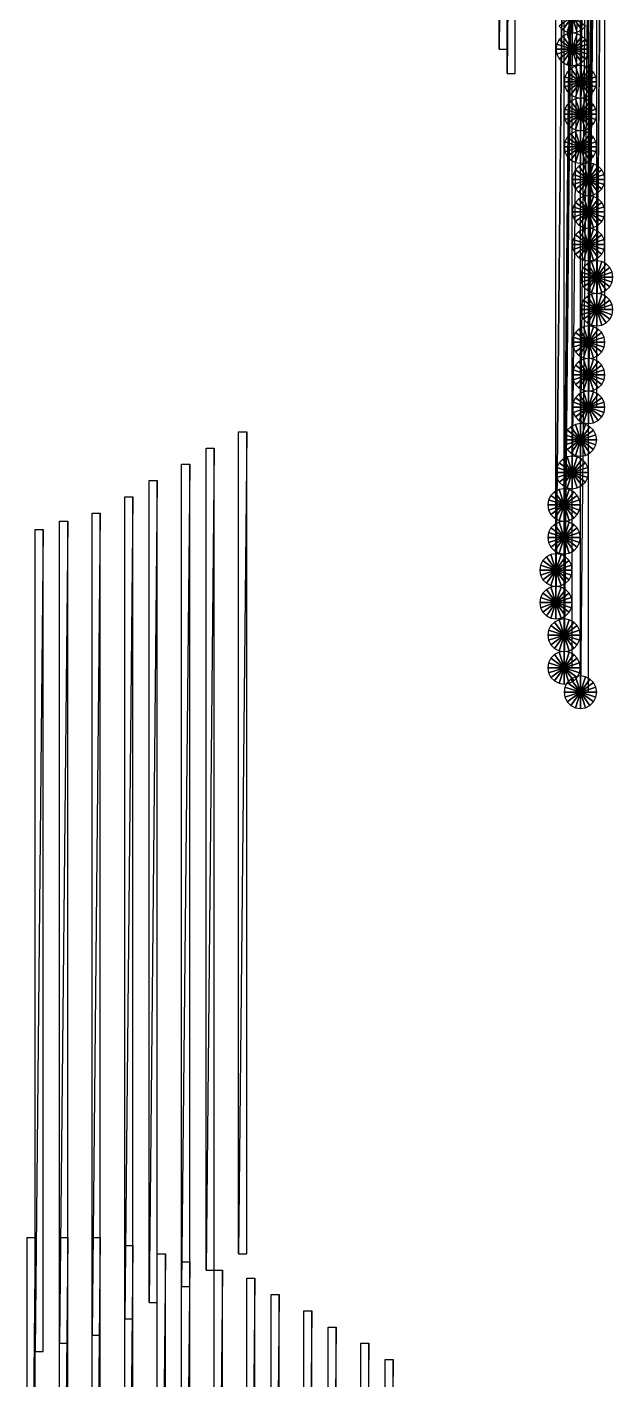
# Model space of a CAD drawing. Header units: metres. Extents: x -172 to 779, y -182 to 937.
# Drawn here: x 437 to 509, y 391.5 to 557.7 of the extents above; entities that cross this region are included whole.
import ezdxf

# ---------------------------------------------------------------- set-up
doc = ezdxf.new("R2010")
doc.units = ezdxf.units.M

msp = doc.modelspace()

# ---------------------------------------------------------------- linework, layer by layer
for points in [[(495, 555), (496, 555), (496, 656), (496.0001, 656.0001, 0.0001)], [(496, 656), (495, 555), (495, 656), (495.0001, 656.0001, 0.0001)], [(504, 555), (505, 555), (505, 656), (505.0001, 656.0001, 0.0001)], [(505, 656), (504, 555), (504, 656), (504.0001, 656.0001, 0.0001)], [(496, 552), (497, 552), (497, 653), (497.0001, 653.0001, 0.0001)], [(497, 653), (496, 552), (496, 653), (496.0001, 653.0001, 0.0001)], [(505, 551), (506, 551), (506, 652), (506.0001, 652.0001, 0.0001)], [(506, 652), (505, 551), (505, 652), (505.0001, 652.0001, 0.0001)], [(505, 547), (506, 547), (506, 648), (506.0001, 648.0001, 0.0001)], [(506, 648), (505, 547), (505, 648), (505.0001, 648.0001, 0.0001)], [(505, 543), (506, 543), (506, 644), (506.0001, 644.0001, 0.0001)], [(506, 644), (505, 543), (505, 644), (505.0001, 644.0001, 0.0001)], [(506, 539), (507, 539), (507, 640), (507.0001, 640.0001, 0.0001)], [(507, 640), (506, 539), (506, 640), (506.0001, 640.0001, 0.0001)], [(506, 535), (507, 535), (507, 636), (507.0001, 636.0001, 0.0001)], [(507, 636), (506, 535), (506, 636), (506.0001, 636.0001, 0.0001)], [(506, 531), (507, 531), (507, 632), (507.0001, 632.0001, 0.0001)], [(507, 632), (506, 531), (506, 632), (506.0001, 632.0001, 0.0001)], [(507, 527), (508, 527), (508, 628), (508.0001, 628.0001, 0.0001)], [(508, 628), (507, 527), (507, 628), (507.0001, 628.0001, 0.0001)], [(507, 523), (508, 523), (508, 624), (508.0001, 624.0001, 0.0001)], [(508, 624), (507, 523), (507, 624), (507.0001, 624.0001, 0.0001)], [(506, 519), (507, 519), (507, 620), (507.0001, 620.0001, 0.0001)], [(507, 620), (506, 519), (506, 620), (506.0001, 620.0001, 0.0001)], [(506, 515), (507, 515), (507, 616), (507.0001, 616.0001, 0.0001)], [(507, 616), (506, 515), (506, 616), (506.0001, 616.0001, 0.0001)], [(506, 511), (507, 511), (507, 612), (507.0001, 612.0001, 0.0001)], [(507, 612), (506, 511), (506, 612), (506.0001, 612.0001, 0.0001)], [(505, 507), (506, 507), (506, 608), (506.0001, 608.0001, 0.0001)], [(506, 608), (505, 507), (505, 608), (505.0001, 608.0001, 0.0001)], [(504, 503), (505, 503), (505, 604), (505.0001, 604.0001, 0.0001)], [(505, 604), (504, 503), (504, 604), (504.0001, 604.0001, 0.0001)], [(503, 499), (504, 499), (504, 600), (504.0001, 600.0001, 0.0001)], [(504, 600), (503, 499), (503, 600), (503.0001, 600.0001, 0.0001)], [(503, 495), (504, 495), (504, 596), (504.0001, 596.0001, 0.0001)], [(504, 596), (503, 495), (503, 596), (503.0001, 596.0001, 0.0001)], [(502, 491), (503, 491), (503, 592), (503.0001, 592.0001, 0.0001)], [(503, 592), (502, 491), (502, 592), (502.0001, 592.0001, 0.0001)], [(502, 487), (503, 487), (503, 588), (503.0001, 588.0001, 0.0001)], [(503, 588), (502, 487), (502, 588), (502.0001, 588.0001, 0.0001)], [(503, 483), (504, 483), (504, 584), (504.0001, 584.0001, 0.0001)], [(504, 584), (503, 483), (503, 584), (503.0001, 584.0001, 0.0001)], [(503, 479), (504, 479), (504, 580), (504.0001, 580.0001, 0.0001)], [(504, 580), (503, 479), (503, 580), (503.0001, 580.0001, 0.0001)], [(505, 476), (506, 476), (506, 577), (506.0001, 577.0001, 0.0001)], [(506, 577), (505, 476), (505, 577), (505.0001, 577.0001, 0.0001)], [(504, 559), (502.38196, 557.8244), (502.82443, 557.38196), (502.82452, 557.3821, 0.0001)], [(504, 559), (502.82443, 557.38196), (503.38196, 557.0979), (503.38205, 557.098, 0.0001)], [(504, 559), (503.38196, 557.0979), (504, 557), (504.0001, 557.0001, 0.0001)], [(504, 559), (504, 557), (504.61804, 557.0979), (504.61813, 557.098, 0.0001)], [(504, 559), (504.61804, 557.0979), (505.17557, 557.38196), (505.17566, 557.3821, 0.0001)], [(504, 559), (505.17557, 557.38196), (505.61804, 557.8244), (505.61813, 557.8245, 0.0001)], [(504, 555), (503.38196, 556.9021), (502.82443, 556.61804), (502.82452, 556.61816, 0.0001)], [(504, 555), (504, 557), (503.38196, 556.9021), (503.38205, 556.9022, 0.0001)], [(504, 555), (504.61804, 556.9021), (504, 557), (504.0001, 557.0001, 0.0001)], [(504, 555), (505.17557, 556.61804), (504.61804, 556.9021), (504.61813, 556.9022, 0.0001)], [(504, 555), (502.0979, 555.61804), (502, 555), (502.0001, 555.0001, 0.0001)], [(504, 555), (502.38196, 556.1756), (502.0979, 555.61804), (502.098, 555.61816, 0.0001)], [(504, 555), (502.82443, 556.61804), (502.38196, 556.1756), (502.38205, 556.1757, 0.0001)], [(504, 555), (505.61804, 556.1756), (505.17557, 556.61804), (505.17566, 556.61816, 0.0001)], [(504, 555), (505.9021, 555.61804), (505.61804, 556.1756), (505.61813, 556.1757, 0.0001)], [(504, 555), (506, 555), (505.9021, 555.61804), (505.9022, 555.61816, 0.0001)], [(504, 555), (502, 555), (502.0979, 554.38196), (502.098, 554.3821, 0.0001)], [(504, 555), (502.0979, 554.38196), (502.38196, 553.8244), (502.38205, 553.8245, 0.0001)], [(504, 555), (502.38196, 553.8244), (502.82443, 553.38196), (502.82452, 553.3821, 0.0001)], [(504, 555), (502.82443, 553.38196), (503.38196, 553.0979), (503.38205, 553.098, 0.0001)], [(504, 555), (503.38196, 553.0979), (504, 553), (504.0001, 553.0001, 0.0001)], [(504, 555), (505.9021, 554.38196), (506, 555), (506.0001, 555.0001, 0.0001)], [(504, 555), (504, 553), (504.61804, 553.0979), (504.61813, 553.098, 0.0001)], [(504, 555), (504.61804, 553.0979), (505.17557, 553.38196), (505.17566, 553.3821, 0.0001)], [(504, 555), (505.17557, 553.38196), (505.61804, 553.8244), (505.61813, 553.8245, 0.0001)], [(504, 555), (505.61804, 553.8244), (505.9021, 554.38196), (505.9022, 554.3821, 0.0001)], [(505, 551), (503.38196, 552.1756), (503.0979, 551.61804), (503.098, 551.61816, 0.0001)], [(505, 551), (503.82443, 552.61804), (503.38196, 552.1756), (503.38205, 552.1757, 0.0001)], [(505, 551), (504.38196, 552.9021), (503.82443, 552.61804), (503.82452, 552.61816, 0.0001)], [(505, 551), (505, 553), (504.38196, 552.9021), (504.38205, 552.9022, 0.0001)], [(505, 551), (505.61804, 552.9021), (505, 553), (505.0001, 553.0001, 0.0001)], [(505, 551), (506.17557, 552.61804), (505.61804, 552.9021), (505.61813, 552.9022, 0.0001)], [(505, 551), (506.61804, 552.1756), (506.17557, 552.61804), (506.17566, 552.61816, 0.0001)], [(505, 551), (506.9021, 551.61804), (506.61804, 552.1756), (506.61813, 552.1757, 0.0001)], [(505, 551), (503.0979, 551.61804), (503, 551), (503.0001, 551.0001, 0.0001)], [(505, 551), (503, 551), (503.0979, 550.38196), (503.098, 550.3821, 0.0001)], [(505, 551), (503.0979, 550.38196), (503.38196, 549.8244), (503.38205, 549.8245, 0.0001)], [(505, 551), (503.38196, 549.8244), (503.82443, 549.38196), (503.82452, 549.3821, 0.0001)], [(505, 551), (503.82443, 549.38196), (504.38196, 549.0979), (504.38205, 549.098, 0.0001)], [(505, 551), (504.38196, 549.0979), (505, 549), (505.0001, 549.0001, 0.0001)], [(505, 551), (507, 551), (506.9021, 551.61804), (506.9022, 551.61816, 0.0001)], [(505, 551), (506.9021, 550.38196), (507, 551), (507.0001, 551.0001, 0.0001)], [(505, 551), (505, 549), (505.61804, 549.0979), (505.61813, 549.098, 0.0001)], [(505, 551), (505.61804, 549.0979), (506.17557, 549.38196), (506.17566, 549.3821, 0.0001)], [(505, 551), (506.17557, 549.38196), (506.61804, 549.8244), (506.61813, 549.8245, 0.0001)], [(505, 551), (506.61804, 549.8244), (506.9021, 550.38196), (506.9022, 550.3821, 0.0001)], [(505, 547), (503.82443, 548.61804), (503.38196, 548.1756), (503.38205, 548.1757, 0.0001)], [(505, 547), (504.38196, 548.9021), (503.82443, 548.61804), (503.82452, 548.61816, 0.0001)], [(505, 547), (505, 549), (504.38196, 548.9021), (504.38205, 548.9022, 0.0001)], [(505, 547), (505.61804, 548.9021), (505, 549), (505.0001, 549.0001, 0.0001)], [(505, 547), (506.17557, 548.61804), (505.61804, 548.9021), (505.61813, 548.9022, 0.0001)], [(505, 547), (506.61804, 548.1756), (506.17557, 548.61804), (506.17566, 548.61816, 0.0001)], [(505, 547), (503.0979, 547.61804), (503, 547), (503.0001, 547.0001, 0.0001)], [(505, 547), (503, 547), (503.0979, 546.38196), (503.098, 546.3821, 0.0001)], [(505, 547), (503.38196, 548.1756), (503.0979, 547.61804), (503.098, 547.61816, 0.0001)], [(505, 547), (503.0979, 546.38196), (503.38196, 545.8244), (503.38205, 545.8245, 0.0001)], [(505, 547), (503.38196, 545.8244), (503.82443, 545.38196), (503.82452, 545.3821, 0.0001)], [(505, 547), (503.82443, 545.38196), (504.38196, 545.0979), (504.38205, 545.098, 0.0001)], [(505, 547), (504.38196, 545.0979), (505, 545), (505.0001, 545.0001, 0.0001)], [(505, 547), (506.9021, 547.61804), (506.61804, 548.1756), (506.61813, 548.1757, 0.0001)], [(505, 547), (507, 547), (506.9021, 547.61804), (506.9022, 547.61816, 0.0001)], [(505, 547), (506.9021, 546.38196), (507, 547), (507.0001, 547.0001, 0.0001)], [(505, 547), (505, 545), (505.61804, 545.0979), (505.61813, 545.098, 0.0001)], [(505, 547), (505.61804, 545.0979), (506.17557, 545.38196), (506.17566, 545.3821, 0.0001)], [(505, 547), (506.17557, 545.38196), (506.61804, 545.8244), (506.61813, 545.8245, 0.0001)], [(505, 547), (506.61804, 545.8244), (506.9021, 546.38196), (506.9022, 546.3821, 0.0001)], [(505, 543), (503.0979, 543.61804), (503, 543), (503.0001, 543.0001, 0.0001)], [(505, 543), (503.38196, 544.1756), (503.0979, 543.61804), (503.098, 543.61816, 0.0001)], [(505, 543), (503.82443, 544.61804), (503.38196, 544.1756), (503.38205, 544.1757, 0.0001)], [(505, 543), (504.38196, 544.9021), (503.82443, 544.61804), (503.82452, 544.61816, 0.0001)], [(505, 543), (505, 545), (504.38196, 544.9021), (504.38205, 544.9022, 0.0001)], [(505, 543), (505.61804, 544.9021), (505, 545), (505.0001, 545.0001, 0.0001)], [(505, 543), (506.17557, 544.61804), (505.61804, 544.9021), (505.61813, 544.9022, 0.0001)], [(505, 543), (506.61804, 544.1756), (506.17557, 544.61804), (506.17566, 544.61816, 0.0001)], [(505, 543), (506.9021, 543.61804), (506.61804, 544.1756), (506.61813, 544.1757, 0.0001)], [(505, 543), (507, 543), (506.9021, 543.61804), (506.9022, 543.61816, 0.0001)], [(505, 543), (503, 543), (503.0979, 542.38196), (503.098, 542.3821, 0.0001)], [(505, 543), (503.0979, 542.38196), (503.38196, 541.8244), (503.38205, 541.8245, 0.0001)], [(505, 543), (503.38196, 541.8244), (503.82443, 541.38196), (503.82452, 541.3821, 0.0001)], [(505, 543), (503.82443, 541.38196), (504.38196, 541.0979), (504.38205, 541.098, 0.0001)], [(505, 543), (504.38196, 541.0979), (505, 541), (505.0001, 541.0001, 0.0001)], [(505, 543), (506.9021, 542.38196), (507, 543), (507.0001, 543.0001, 0.0001)], [(505, 543), (505, 541), (505.61804, 541.0979), (505.61813, 541.098, 0.0001)], [(505, 543), (505.61804, 541.0979), (506.17557, 541.38196), (506.17566, 541.3821, 0.0001)], [(505, 543), (506.17557, 541.38196), (506.61804, 541.8244), (506.61813, 541.8245, 0.0001)], [(505, 543), (506.61804, 541.8244), (506.9021, 542.38196), (506.9022, 542.3821, 0.0001)], [(506, 539), (504.82443, 540.61804), (504.38196, 540.1756), (504.38205, 540.1757, 0.0001)], [(506, 539), (505.38196, 540.9021), (504.82443, 540.61804), (504.82452, 540.61816, 0.0001)], [(506, 539), (506, 541), (505.38196, 540.9021), (505.38205, 540.9022, 0.0001)], [(506, 539), (506.61804, 540.9021), (506, 541), (506.0001, 541.0001, 0.0001)], [(506, 539), (507.17557, 540.61804), (506.61804, 540.9021), (506.61813, 540.9022, 0.0001)], [(506, 539), (507.61804, 540.1756), (507.17557, 540.61804), (507.17566, 540.61816, 0.0001)], [(506, 539), (504.0979, 539.61804), (504, 539), (504.0001, 539.0001, 0.0001)], [(506, 539), (504, 539), (504.0979, 538.38196), (504.098, 538.3821, 0.0001)], [(506, 539), (504.38196, 540.1756), (504.0979, 539.61804), (504.098, 539.61816, 0.0001)], [(506, 539), (504.0979, 538.38196), (504.38196, 537.8244), (504.38205, 537.8245, 0.0001)], [(506, 539), (504.38196, 537.8244), (504.82443, 537.38196), (504.82452, 537.3821, 0.0001)], [(506, 539), (504.82443, 537.38196), (505.38196, 537.0979), (505.38205, 537.098, 0.0001)], [(506, 539), (505.38196, 537.0979), (506, 537), (506.0001, 537.0001, 0.0001)], [(506, 539), (507.9021, 539.61804), (507.61804, 540.1756), (507.61813, 540.1757, 0.0001)], [(506, 539), (508, 539), (507.9021, 539.61804), (507.9022, 539.61816, 0.0001)], [(506, 539), (507.9021, 538.38196), (508, 539), (508.0001, 539.0001, 0.0001)], [(506, 539), (506, 537), (506.61804, 537.0979), (506.61813, 537.098, 0.0001)], [(506, 539), (506.61804, 537.0979), (507.17557, 537.38196), (507.17566, 537.3821, 0.0001)], [(506, 539), (507.17557, 537.38196), (507.61804, 537.8244), (507.61813, 537.8245, 0.0001)], [(506, 539), (507.61804, 537.8244), (507.9021, 538.38196), (507.9022, 538.3821, 0.0001)], [(506, 535), (505.38196, 536.9021), (504.82443, 536.61804), (504.82452, 536.61816, 0.0001)], [(506, 535), (506, 537), (505.38196, 536.9021), (505.38205, 536.9022, 0.0001)], [(506, 535), (506.61804, 536.9021), (506, 537), (506.0001, 537.0001, 0.0001)], [(506, 535), (507.17557, 536.61804), (506.61804, 536.9021), (506.61813, 536.9022, 0.0001)], [(506, 535), (504.0979, 535.61804), (504, 535), (504.0001, 535.0001, 0.0001)], [(506, 535), (504.38196, 536.1756), (504.0979, 535.61804), (504.098, 535.61816, 0.0001)], [(506, 535), (504.82443, 536.61804), (504.38196, 536.1756), (504.38205, 536.1757, 0.0001)], [(506, 535), (507.61804, 536.1756), (507.17557, 536.61804), (507.17566, 536.61816, 0.0001)], [(506, 535), (507.9021, 535.61804), (507.61804, 536.1756), (507.61813, 536.1757, 0.0001)], [(506, 535), (508, 535), (507.9021, 535.61804), (507.9022, 535.61816, 0.0001)], [(506, 535), (504, 535), (504.0979, 534.38196), (504.098, 534.3821, 0.0001)], [(506, 535), (504.0979, 534.38196), (504.38196, 533.8244), (504.38205, 533.8245, 0.0001)], [(506, 535), (504.38196, 533.8244), (504.82443, 533.38196), (504.82452, 533.3821, 0.0001)], [(506, 535), (504.82443, 533.38196), (505.38196, 533.0979), (505.38205, 533.098, 0.0001)], [(506, 535), (505.38196, 533.0979), (506, 533), (506.0001, 533.0001, 0.0001)], [(506, 535), (507.9021, 534.38196), (508, 535), (508.0001, 535.0001, 0.0001)], [(506, 535), (506, 533), (506.61804, 533.0979), (506.61813, 533.098, 0.0001)], [(506, 535), (506.61804, 533.0979), (507.17557, 533.38196), (507.17566, 533.3821, 0.0001)], [(506, 535), (507.17557, 533.38196), (507.61804, 533.8244), (507.61813, 533.8245, 0.0001)], [(506, 535), (507.61804, 533.8244), (507.9021, 534.38196), (507.9022, 534.3821, 0.0001)], [(506, 531), (504.38196, 532.1756), (504.0979, 531.61804), (504.098, 531.61816, 0.0001)], [(506, 531), (504.82443, 532.61804), (504.38196, 532.1756), (504.38205, 532.1757, 0.0001)], [(506, 531), (505.38196, 532.9021), (504.82443, 532.61804), (504.82452, 532.61816, 0.0001)], [(506, 531), (506, 533), (505.38196, 532.9021), (505.38205, 532.9022, 0.0001)], [(506, 531), (506.61804, 532.9021), (506, 533), (506.0001, 533.0001, 0.0001)], [(506, 531), (507.17557, 532.61804), (506.61804, 532.9021), (506.61813, 532.9022, 0.0001)], [(506, 531), (507.61804, 532.1756), (507.17557, 532.61804), (507.17566, 532.61816, 0.0001)], [(506, 531), (507.9021, 531.61804), (507.61804, 532.1756), (507.61813, 532.1757, 0.0001)], [(506, 531), (504.0979, 531.61804), (504, 531), (504.0001, 531.0001, 0.0001)], [(506, 531), (504, 531), (504.0979, 530.38196), (504.098, 530.3821, 0.0001)], [(506, 531), (504.0979, 530.38196), (504.38196, 529.8244), (504.38205, 529.8245, 0.0001)], [(506, 531), (504.38196, 529.8244), (504.82443, 529.38196), (504.82452, 529.3821, 0.0001)], [(506, 531), (504.82443, 529.38196), (505.38196, 529.0979), (505.38205, 529.098, 0.0001)], [(506, 531), (505.38196, 529.0979), (506, 529), (506.0001, 529.0001, 0.0001)], [(506, 531), (508, 531), (507.9021, 531.61804), (507.9022, 531.61816, 0.0001)], [(506, 531), (507.9021, 530.38196), (508, 531), (508.0001, 531.0001, 0.0001)], [(506, 531), (506, 529), (506.61804, 529.0979), (506.61813, 529.098, 0.0001)], [(506, 531), (506.61804, 529.0979), (507.17557, 529.38196), (507.17566, 529.3821, 0.0001)], [(506, 531), (507.17557, 529.38196), (507.61804, 529.8244), (507.61813, 529.8245, 0.0001)], [(506, 531), (507.61804, 529.8244), (507.9021, 530.38196), (507.9022, 530.3821, 0.0001)], [(507, 527), (505.82443, 528.61804), (505.38196, 528.1756), (505.38205, 528.1757, 0.0001)], [(507, 527), (506.38196, 528.9021), (505.82443, 528.61804), (505.82452, 528.61816, 0.0001)], [(507, 527), (507, 529), (506.38196, 528.9021), (506.38205, 528.9022, 0.0001)], [(507, 527), (507.61804, 528.9021), (507, 529), (507.0001, 529.0001, 0.0001)], [(507, 527), (508.17557, 528.61804), (507.61804, 528.9021), (507.61813, 528.9022, 0.0001)], [(507, 527), (508.61804, 528.1756), (508.17557, 528.61804), (508.17566, 528.61816, 0.0001)], [(507, 527), (505.0979, 527.61804), (505, 527), (505.0001, 527.0001, 0.0001)], [(507, 527), (505, 527), (505.0979, 526.38196), (505.098, 526.3821, 0.0001)], [(507, 527), (505.38196, 528.1756), (505.0979, 527.61804), (505.098, 527.61816, 0.0001)], [(507, 527), (505.0979, 526.38196), (505.38196, 525.8244), (505.38205, 525.8245, 0.0001)], [(507, 527), (505.38196, 525.8244), (505.82443, 525.38196), (505.82452, 525.3821, 0.0001)], [(507, 527), (505.82443, 525.38196), (506.38196, 525.0979), (506.38205, 525.098, 0.0001)], [(507, 527), (506.38196, 525.0979), (507, 525), (507.0001, 525.0001, 0.0001)], [(507, 527), (508.9021, 527.61804), (508.61804, 528.1756), (508.61813, 528.1757, 0.0001)], [(507, 527), (509, 527), (508.9021, 527.61804), (508.9022, 527.61816, 0.0001)], [(507, 527), (508.9021, 526.38196), (509, 527), (509.0001, 527.0001, 0.0001)], [(507, 527), (507, 525), (507.61804, 525.0979), (507.61813, 525.098, 0.0001)], [(507, 527), (507.61804, 525.0979), (508.17557, 525.38196), (508.17566, 525.3821, 0.0001)], [(507, 527), (508.17557, 525.38196), (508.61804, 525.8244), (508.61813, 525.8245, 0.0001)], [(507, 527), (508.61804, 525.8244), (508.9021, 526.38196), (508.9022, 526.3821, 0.0001)], [(507, 523), (505.0979, 523.61804), (505, 523), (505.0001, 523.0001, 0.0001)], [(507, 523), (505.38196, 524.1756), (505.0979, 523.61804), (505.098, 523.61816, 0.0001)], [(507, 523), (505.82443, 524.61804), (505.38196, 524.1756), (505.38205, 524.1757, 0.0001)], [(507, 523), (506.38196, 524.9021), (505.82443, 524.61804), (505.82452, 524.61816, 0.0001)], [(507, 523), (507, 525), (506.38196, 524.9021), (506.38205, 524.9022, 0.0001)], [(507, 523), (507.61804, 524.9021), (507, 525), (507.0001, 525.0001, 0.0001)], [(507, 523), (508.17557, 524.61804), (507.61804, 524.9021), (507.61813, 524.9022, 0.0001)], [(507, 523), (508.61804, 524.1756), (508.17557, 524.61804), (508.17566, 524.61816, 0.0001)], [(507, 523), (508.9021, 523.61804), (508.61804, 524.1756), (508.61813, 524.1757, 0.0001)], [(507, 523), (509, 523), (508.9021, 523.61804), (508.9022, 523.61816, 0.0001)], [(507, 523), (505, 523), (505.0979, 522.38196), (505.098, 522.3821, 0.0001)], [(507, 523), (505.0979, 522.38196), (505.38196, 521.8244), (505.38205, 521.8245, 0.0001)], [(507, 523), (505.38196, 521.8244), (505.82443, 521.38196), (505.82452, 521.3821, 0.0001)], [(507, 523), (505.82443, 521.38196), (506.38196, 521.0979), (506.38205, 521.098, 0.0001)], [(507, 523), (506.38196, 521.0979), (507, 521), (507.0001, 521.0001, 0.0001)], [(507, 523), (508.9021, 522.38196), (509, 523), (509.0001, 523.0001, 0.0001)], [(507, 523), (507, 521), (507.61804, 521.0979), (507.61813, 521.098, 0.0001)], [(507, 523), (507.61804, 521.0979), (508.17557, 521.38196), (508.17566, 521.3821, 0.0001)], [(507, 523), (508.17557, 521.38196), (508.61804, 521.8244), (508.61813, 521.8245, 0.0001)], [(507, 523), (508.61804, 521.8244), (508.9021, 522.38196), (508.9022, 522.3821, 0.0001)], [(506, 519), (504.82443, 520.61804), (504.38196, 520.1756), (504.38205, 520.1757, 0.0001)], [(506, 519), (505.38196, 520.9021), (504.82443, 520.61804), (504.82452, 520.61816, 0.0001)], [(506, 519), (506, 521), (505.38196, 520.9021), (505.38205, 520.9022, 0.0001)], [(506, 519), (506.61804, 520.9021), (506, 521), (506.0001, 521.0001, 0.0001)], [(506, 519), (507.17557, 520.61804), (506.61804, 520.9021), (506.61813, 520.9022, 0.0001)], [(506, 519), (507.61804, 520.1756), (507.17557, 520.61804), (507.17566, 520.61816, 0.0001)], [(506, 519), (504.0979, 519.61804), (504, 519), (504.0001, 519.0001, 0.0001)], [(506, 519), (504, 519), (504.0979, 518.38196), (504.098, 518.3821, 0.0001)], [(506, 519), (504.38196, 520.1756), (504.0979, 519.61804), (504.098, 519.61816, 0.0001)], [(506, 519), (504.0979, 518.38196), (504.38196, 517.8244), (504.38205, 517.8245, 0.0001)], [(506, 519), (504.38196, 517.8244), (504.82443, 517.38196), (504.82452, 517.3821, 0.0001)], [(506, 519), (504.82443, 517.38196), (505.38196, 517.0979), (505.38205, 517.098, 0.0001)], [(506, 519), (505.38196, 517.0979), (506, 517), (506.0001, 517.0001, 0.0001)], [(506, 519), (507.9021, 519.61804), (507.61804, 520.1756), (507.61813, 520.1757, 0.0001)], [(506, 519), (508, 519), (507.9021, 519.61804), (507.9022, 519.61816, 0.0001)], [(506, 519), (507.9021, 518.38196), (508, 519), (508.0001, 519.0001, 0.0001)], [(506, 519), (506, 517), (506.61804, 517.0979), (506.61813, 517.098, 0.0001)], [(506, 519), (506.61804, 517.0979), (507.17557, 517.38196), (507.17566, 517.3821, 0.0001)], [(506, 519), (507.17557, 517.38196), (507.61804, 517.8244), (507.61813, 517.8245, 0.0001)], [(506, 519), (507.61804, 517.8244), (507.9021, 518.38196), (507.9022, 518.3821, 0.0001)], [(506, 515), (506, 517), (505.38196, 516.9021), (505.38205, 516.9022, 0.0001)], [(506, 515), (506.61804, 516.9021), (506, 517), (506.0001, 517.0001, 0.0001)], [(506, 515), (504.0979, 515.61804), (504, 515), (504.0001, 515.0001, 0.0001)], [(506, 515), (504.38196, 516.1756), (504.0979, 515.61804), (504.098, 515.61816, 0.0001)], [(506, 515), (504.82443, 516.61804), (504.38196, 516.1756), (504.38205, 516.1757, 0.0001)], [(506, 515), (505.38196, 516.9021), (504.82443, 516.61804), (504.82452, 516.61816, 0.0001)], [(506, 515), (507.17557, 516.61804), (506.61804, 516.9021), (506.61813, 516.9022, 0.0001)], [(506, 515), (507.61804, 516.1756), (507.17557, 516.61804), (507.17566, 516.61816, 0.0001)], [(506, 515), (507.9021, 515.61804), (507.61804, 516.1756), (507.61813, 516.1757, 0.0001)], [(506, 515), (508, 515), (507.9021, 515.61804), (507.9022, 515.61816, 0.0001)], [(506, 515), (504, 515), (504.0979, 514.38196), (504.098, 514.3821, 0.0001)], [(506, 515), (504.0979, 514.38196), (504.38196, 513.8244), (504.38205, 513.8245, 0.0001)], [(506, 515), (504.38196, 513.8244), (504.82443, 513.38196), (504.82452, 513.3821, 0.0001)], [(506, 515), (504.82443, 513.38196), (505.38196, 513.0979), (505.38205, 513.098, 0.0001)], [(506, 515), (505.38196, 513.0979), (506, 513), (506.0001, 513.0001, 0.0001)], [(506, 515), (507.9021, 514.38196), (508, 515), (508.0001, 515.0001, 0.0001)], [(506, 515), (506, 513), (506.61804, 513.0979), (506.61813, 513.098, 0.0001)], [(506, 515), (506.61804, 513.0979), (507.17557, 513.38196), (507.17566, 513.3821, 0.0001)], [(506, 515), (507.17557, 513.38196), (507.61804, 513.8244), (507.61813, 513.8245, 0.0001)], [(506, 515), (507.61804, 513.8244), (507.9021, 514.38196), (507.9022, 514.3821, 0.0001)], [(506, 511), (504.38196, 512.1756), (504.0979, 511.61804), (504.098, 511.61813, 0.0001)], [(506, 511), (504.82443, 512.61804), (504.38196, 512.1756), (504.38205, 512.1757, 0.0001)], [(506, 511), (505.38196, 512.9021), (504.82443, 512.61804), (504.82452, 512.61816, 0.0001)], [(506, 511), (506, 513), (505.38196, 512.9021), (505.38205, 512.9022, 0.0001)], [(506, 511), (506.61804, 512.9021), (506, 513), (506.0001, 513.0001, 0.0001)], [(506, 511), (507.17557, 512.61804), (506.61804, 512.9021), (506.61813, 512.9022, 0.0001)], [(506, 511), (507.61804, 512.1756), (507.17557, 512.61804), (507.17566, 512.61816, 0.0001)], [(506, 511), (507.9021, 511.61804), (507.61804, 512.1756), (507.61813, 512.1757, 0.0001)], [(506, 511), (504.0979, 511.61804), (504, 511), (504.0001, 511.0001, 0.0001)], [(506, 511), (504, 511), (504.0979, 510.38196), (504.098, 510.38205, 0.0001)], [(506, 511), (504.0979, 510.38196), (504.38196, 509.82443), (504.38205, 509.82452, 0.0001)], [(506, 511), (504.38196, 509.82443), (504.82443, 509.38196), (504.82452, 509.38205, 0.0001)], [(506, 511), (504.82443, 509.38196), (505.38196, 509.0979), (505.38205, 509.098, 0.0001)], [(506, 511), (505.38196, 509.0979), (506, 509), (506.0001, 509.0001, 0.0001)], [(506, 511), (508, 511), (507.9021, 511.61804), (507.9022, 511.61813, 0.0001)], [(506, 511), (507.9021, 510.38196), (508, 511), (508.0001, 511.0001, 0.0001)], [(506, 511), (506, 509), (506.61804, 509.0979), (506.61813, 509.098, 0.0001)], [(506, 511), (506.61804, 509.0979), (507.17557, 509.38196), (507.17566, 509.38205, 0.0001)], [(506, 511), (507.17557, 509.38196), (507.61804, 509.82443), (507.61813, 509.82452, 0.0001)], [(506, 511), (507.61804, 509.82443), (507.9021, 510.38196), (507.9022, 510.38205, 0.0001)], [(505, 507), (504.38196, 508.9021), (503.82443, 508.61804), (503.82452, 508.61813, 0.0001)], [(505, 507), (505, 509), (504.38196, 508.9021), (504.38205, 508.9022, 0.0001)], [(505, 507), (505.61804, 508.9021), (505, 509), (505.0001, 509.0001, 0.0001)], [(505, 507), (506.17557, 508.61804), (505.61804, 508.9021), (505.61813, 508.9022, 0.0001)], [(463, 407), (464, 407), (464, 508), (464.0001, 508.0001, 0.0001)], [(464, 508), (463, 407), (463, 508), (463.0001, 508.0001, 0.0001)], [(505, 507), (503.0979, 507.61804), (503, 507), (503.0001, 507.0001, 0.0001)], [(505, 507), (503, 507), (503.0979, 506.38196), (503.098, 506.38205, 0.0001)], [(505, 507), (503.38196, 508.17557), (503.0979, 507.61804), (503.098, 507.61813, 0.0001)], [(505, 507), (503.0979, 506.38196), (503.38196, 505.82443), (503.38205, 505.82452, 0.0001)], [(505, 507), (503.82443, 508.61804), (503.38196, 508.17557), (503.38205, 508.17566, 0.0001)], [(505, 507), (503.38196, 505.82443), (503.82443, 505.38196), (503.82452, 505.38205, 0.0001)], [(505, 507), (503.82443, 505.38196), (504.38196, 505.0979), (504.38205, 505.098, 0.0001)], [(505, 507), (504.38196, 505.0979), (505, 505), (505.0001, 505.0001, 0.0001)], [(505, 507), (506.61804, 508.17557), (506.17557, 508.61804), (506.17566, 508.61813, 0.0001)], [(505, 507), (506.9021, 507.61804), (506.61804, 508.17557), (506.61813, 508.17566, 0.0001)], [(505, 507), (507, 507), (506.9021, 507.61804), (506.9022, 507.61813, 0.0001)], [(505, 507), (506.9021, 506.38196), (507, 507), (507.0001, 507.0001, 0.0001)], [(505, 507), (505, 505), (505.61804, 505.0979), (505.61813, 505.098, 0.0001)], [(505, 507), (505.61804, 505.0979), (506.17557, 505.38196), (506.17566, 505.38205, 0.0001)], [(505, 507), (506.17557, 505.38196), (506.61804, 505.82443), (506.61813, 505.82452, 0.0001)], [(505, 507), (506.61804, 505.82443), (506.9021, 506.38196), (506.9022, 506.38205, 0.0001)], [(459, 405), (460, 405), (460, 506), (460.0001, 506.0001, 0.0001)], [(460, 506), (459, 405), (459, 506), (459.0001, 506.0001, 0.0001)], [(456, 403), (457, 403), (457, 504), (457.0001, 504.0001, 0.0001)], [(457, 504), (456, 403), (456, 504), (456.0001, 504.0001, 0.0001)], [(504, 503), (502.38196, 504.17557), (502.0979, 503.61804), (502.098, 503.61813, 0.0001)], [(504, 503), (502.82443, 504.61804), (502.38196, 504.17557), (502.38205, 504.17566, 0.0001)], [(504, 503), (503.38196, 504.9021), (502.82443, 504.61804), (502.82452, 504.61813, 0.0001)], [(504, 503), (504, 505), (503.38196, 504.9021), (503.38205, 504.9022, 0.0001)], [(504, 503), (504.61804, 504.9021), (504, 505), (504.0001, 505.0001, 0.0001)], [(504, 503), (505.17557, 504.61804), (504.61804, 504.9021), (504.61813, 504.9022, 0.0001)], [(504, 503), (505.61804, 504.17557), (505.17557, 504.61804), (505.17566, 504.61813, 0.0001)], [(504, 503), (505.9021, 503.61804), (505.61804, 504.17557), (505.61813, 504.17566, 0.0001)], [(452, 401), (453, 401), (453, 502), (453.0001, 502.0001, 0.0001)], [(453, 502), (452, 401), (452, 502), (452.0001, 502.0001, 0.0001)], [(504, 503), (502.0979, 503.61804), (502, 503), (502.0001, 503.0001, 0.0001)], [(504, 503), (502, 503), (502.0979, 502.38196), (502.098, 502.38205, 0.0001)], [(504, 503), (502.0979, 502.38196), (502.38196, 501.82443), (502.38205, 501.82452, 0.0001)], [(504, 503), (502.38196, 501.82443), (502.82443, 501.38196), (502.82452, 501.38205, 0.0001)], [(504, 503), (502.82443, 501.38196), (503.38196, 501.0979), (503.38205, 501.098, 0.0001)], [(504, 503), (503.38196, 501.0979), (504, 501), (504.0001, 501.0001, 0.0001)], [(504, 503), (506, 503), (505.9021, 503.61804), (505.9022, 503.61813, 0.0001)], [(504, 503), (505.9021, 502.38196), (506, 503), (506.0001, 503.0001, 0.0001)], [(504, 503), (504, 501), (504.61804, 501.0979), (504.61813, 501.098, 0.0001)], [(504, 503), (504.61804, 501.0979), (505.17557, 501.38196), (505.17566, 501.38205, 0.0001)], [(504, 503), (505.17557, 501.38196), (505.61804, 501.82443), (505.61813, 501.82452, 0.0001)], [(504, 503), (505.61804, 501.82443), (505.9021, 502.38196), (505.9022, 502.38205, 0.0001)], [(503, 499), (501.82443, 500.61804), (501.38196, 500.17557), (501.38205, 500.17566, 0.0001)], [(503, 499), (502.38196, 500.9021), (501.82443, 500.61804), (501.82452, 500.61813, 0.0001)], [(503, 499), (503, 501), (502.38196, 500.9021), (502.38205, 500.9022, 0.0001)], [(503, 499), (503.61804, 500.9021), (503, 501), (503.0001, 501.0001, 0.0001)], [(503, 499), (504.17557, 500.61804), (503.61804, 500.9021), (503.61813, 500.9022, 0.0001)], [(503, 499), (504.61804, 500.17557), (504.17557, 500.61804), (504.17566, 500.61813, 0.0001)], [(449, 399), (450, 399), (450, 500), (450.0001, 500.0001, 0.0001)], [(450, 500), (449, 399), (449, 500), (449.0001, 500.0001, 0.0001)], [(503, 499), (501.0979, 499.61804), (501, 499), (501.0001, 499.0001, 0.0001)], [(503, 499), (501, 499), (501.0979, 498.38196), (501.098, 498.38205, 0.0001)], [(503, 499), (501.38196, 500.17557), (501.0979, 499.61804), (501.098, 499.61813, 0.0001)], [(503, 499), (501.0979, 498.38196), (501.38196, 497.82443), (501.38205, 497.82452, 0.0001)], [(503, 499), (501.38196, 497.82443), (501.82443, 497.38196), (501.82452, 497.38205, 0.0001)], [(503, 499), (501.82443, 497.38196), (502.38196, 497.0979), (502.38205, 497.098, 0.0001)], [(503, 499), (502.38196, 497.0979), (503, 497), (503.0001, 497.0001, 0.0001)], [(503, 499), (504.9021, 499.61804), (504.61804, 500.17557), (504.61813, 500.17566, 0.0001)], [(503, 499), (505, 499), (504.9021, 499.61804), (504.9022, 499.61813, 0.0001)], [(503, 499), (504.9021, 498.38196), (505, 499), (505.0001, 499.0001, 0.0001)], [(503, 499), (503, 497), (503.61804, 497.0979), (503.61813, 497.098, 0.0001)], [(503, 499), (503.61804, 497.0979), (504.17557, 497.38196), (504.17566, 497.38205, 0.0001)], [(503, 499), (504.17557, 497.38196), (504.61804, 497.82443), (504.61813, 497.82452, 0.0001)], [(503, 499), (504.61804, 497.82443), (504.9021, 498.38196), (504.9022, 498.38205, 0.0001)], [(445, 397), (446, 397), (446, 498), (446.0001, 498.0001, 0.0001)], [(446, 498), (445, 397), (445, 498), (445.0001, 498.0001, 0.0001)], [(438, 395), (439, 395), (439, 496), (439.0001, 496.0001, 0.0001)], [(439, 496), (438, 395), (438, 496), (438.0001, 496.0001, 0.0001)], [(441, 396), (442, 396), (442, 497), (442.0001, 497.0001, 0.0001)], [(442, 497), (441, 396), (441, 497), (441.0001, 497.0001, 0.0001)], [(503, 495), (501.0979, 495.61804), (501, 495), (501.0001, 495.0001, 0.0001)], [(503, 495), (501.38196, 496.17557), (501.0979, 495.61804), (501.098, 495.61813, 0.0001)], [(503, 495), (501.82443, 496.61804), (501.38196, 496.17557), (501.38205, 496.17566, 0.0001)], [(503, 495), (502.38196, 496.9021), (501.82443, 496.61804), (501.82452, 496.61813, 0.0001)], [(503, 495), (503, 497), (502.38196, 496.9021), (502.38205, 496.9022, 0.0001)], [(503, 495), (503.61804, 496.9021), (503, 497), (503.0001, 497.0001, 0.0001)], [(503, 495), (504.17557, 496.61804), (503.61804, 496.9021), (503.61813, 496.9022, 0.0001)], [(503, 495), (504.61804, 496.17557), (504.17557, 496.61804), (504.17566, 496.61813, 0.0001)], [(503, 495), (504.9021, 495.61804), (504.61804, 496.17557), (504.61813, 496.17566, 0.0001)], [(503, 495), (505, 495), (504.9021, 495.61804), (504.9022, 495.61813, 0.0001)], [(503, 495), (501, 495), (501.0979, 494.38196), (501.098, 494.38205, 0.0001)], [(503, 495), (501.0979, 494.38196), (501.38196, 493.82443), (501.38205, 493.82452, 0.0001)], [(503, 495), (501.38196, 493.82443), (501.82443, 493.38196), (501.82452, 493.38205, 0.0001)], [(503, 495), (501.82443, 493.38196), (502.38196, 493.0979), (502.38205, 493.098, 0.0001)], [(503, 495), (502.38196, 493.0979), (503, 493), (503.0001, 493.0001, 0.0001)], [(503, 495), (504.9021, 494.38196), (505, 495), (505.0001, 495.0001, 0.0001)], [(503, 495), (503, 493), (503.61804, 493.0979), (503.61813, 493.098, 0.0001)], [(503, 495), (503.61804, 493.0979), (504.17557, 493.38196), (504.17566, 493.38205, 0.0001)], [(503, 495), (504.17557, 493.38196), (504.61804, 493.82443), (504.61813, 493.82452, 0.0001)], [(503, 495), (504.61804, 493.82443), (504.9021, 494.38196), (504.9022, 494.38205, 0.0001)], [(502, 491), (500.38196, 492.17557), (500.0979, 491.61804), (500.098, 491.61813, 0.0001)], [(502, 491), (500.82443, 492.61804), (500.38196, 492.17557), (500.38205, 492.17566, 0.0001)], [(502, 491), (501.38196, 492.9021), (500.82443, 492.61804), (500.82452, 492.61813, 0.0001)], [(502, 491), (502, 493), (501.38196, 492.9021), (501.38205, 492.9022, 0.0001)], [(502, 491), (502.61804, 492.9021), (502, 493), (502.0001, 493.0001, 0.0001)], [(502, 491), (503.17557, 492.61804), (502.61804, 492.9021), (502.61813, 492.9022, 0.0001)], [(502, 491), (503.61804, 492.17557), (503.17557, 492.61804), (503.17566, 492.61813, 0.0001)], [(502, 491), (503.9021, 491.61804), (503.61804, 492.17557), (503.61813, 492.17566, 0.0001)], [(502, 491), (500.0979, 491.61804), (500, 491), (500.0001, 491.0001, 0.0001)], [(502, 491), (500, 491), (500.0979, 490.38196), (500.098, 490.38205, 0.0001)], [(502, 491), (500.0979, 490.38196), (500.38196, 489.82443), (500.38205, 489.82452, 0.0001)], [(502, 491), (500.38196, 489.82443), (500.82443, 489.38196), (500.82452, 489.38205, 0.0001)], [(502, 491), (500.82443, 489.38196), (501.38196, 489.0979), (501.38205, 489.098, 0.0001)], [(502, 491), (501.38196, 489.0979), (502, 489), (502.0001, 489.0001, 0.0001)], [(502, 491), (504, 491), (503.9021, 491.61804), (503.9022, 491.61813, 0.0001)], [(502, 491), (503.9021, 490.38196), (504, 491), (504.0001, 491.0001, 0.0001)], [(502, 491), (502, 489), (502.61804, 489.0979), (502.61813, 489.098, 0.0001)], [(502, 491), (502.61804, 489.0979), (503.17557, 489.38196), (503.17566, 489.38205, 0.0001)], [(502, 491), (503.17557, 489.38196), (503.61804, 489.82443), (503.61813, 489.82452, 0.0001)], [(502, 491), (503.61804, 489.82443), (503.9021, 490.38196), (503.9022, 490.38205, 0.0001)], [(502, 487), (501.38196, 488.9021), (500.82443, 488.61804), (500.82452, 488.61813, 0.0001)], [(502, 487), (502, 489), (501.38196, 488.9021), (501.38205, 488.9022, 0.0001)], [(502, 487), (502.61804, 488.9021), (502, 489), (502.0001, 489.0001, 0.0001)], [(502, 487), (503.17557, 488.61804), (502.61804, 488.9021), (502.61813, 488.9022, 0.0001)], [(502, 487), (500.0979, 487.61804), (500, 487), (500.0001, 487.0001, 0.0001)], [(502, 487), (500.38196, 488.17557), (500.0979, 487.61804), (500.098, 487.61813, 0.0001)], [(502, 487), (500.82443, 488.61804), (500.38196, 488.17557), (500.38205, 488.17566, 0.0001)], [(502, 487), (503.61804, 488.17557), (503.17557, 488.61804), (503.17566, 488.61813, 0.0001)], [(502, 487), (503.9021, 487.61804), (503.61804, 488.17557), (503.61813, 488.17566, 0.0001)], [(502, 487), (504, 487), (503.9021, 487.61804), (503.9022, 487.61813, 0.0001)], [(502, 487), (500, 487), (500.0979, 486.38196), (500.098, 486.38205, 0.0001)], [(502, 487), (500.0979, 486.38196), (500.38196, 485.82443), (500.38205, 485.82452, 0.0001)], [(502, 487), (500.38196, 485.82443), (500.82443, 485.38196), (500.82452, 485.38205, 0.0001)], [(502, 487), (500.82443, 485.38196), (501.38196, 485.0979), (501.38205, 485.098, 0.0001)], [(502, 487), (501.38196, 485.0979), (502, 485), (502.0001, 485.0001, 0.0001)], [(502, 487), (503.9021, 486.38196), (504, 487), (504.0001, 487.0001, 0.0001)], [(502, 487), (502, 485), (502.61804, 485.0979), (502.61813, 485.098, 0.0001)], [(502, 487), (502.61804, 485.0979), (503.17557, 485.38196), (503.17566, 485.38205, 0.0001)], [(502, 487), (503.17557, 485.38196), (503.61804, 485.82443), (503.61813, 485.82452, 0.0001)], [(502, 487), (503.61804, 485.82443), (503.9021, 486.38196), (503.9022, 486.38205, 0.0001)], [(503, 483), (501.38196, 484.17557), (501.0979, 483.61804), (501.098, 483.61813, 0.0001)], [(503, 483), (501.82443, 484.61804), (501.38196, 484.17557), (501.38205, 484.17566, 0.0001)], [(503, 483), (502.38196, 484.9021), (501.82443, 484.61804), (501.82452, 484.61813, 0.0001)], [(503, 483), (503, 485), (502.38196, 484.9021), (502.38205, 484.9022, 0.0001)], [(503, 483), (503.61804, 484.9021), (503, 485), (503.0001, 485.0001, 0.0001)], [(503, 483), (504.17557, 484.61804), (503.61804, 484.9021), (503.61813, 484.9022, 0.0001)], [(503, 483), (504.61804, 484.17557), (504.17557, 484.61804), (504.17566, 484.61813, 0.0001)], [(503, 483), (504.9021, 483.61804), (504.61804, 484.17557), (504.61813, 484.17566, 0.0001)], [(503, 483), (501.0979, 483.61804), (501, 483), (501.0001, 483.0001, 0.0001)], [(503, 483), (501, 483), (501.0979, 482.38196), (501.098, 482.38205, 0.0001)], [(503, 483), (501.0979, 482.38196), (501.38196, 481.82443), (501.38205, 481.82452, 0.0001)], [(503, 483), (501.38196, 481.82443), (501.82443, 481.38196), (501.82452, 481.38205, 0.0001)], [(503, 483), (501.82443, 481.38196), (502.38196, 481.0979), (502.38205, 481.098, 0.0001)], [(503, 483), (502.38196, 481.0979), (503, 481), (503.0001, 481.0001, 0.0001)], [(503, 483), (505, 483), (504.9021, 483.61804), (504.9022, 483.61813, 0.0001)], [(503, 483), (504.9021, 482.38196), (505, 483), (505.0001, 483.0001, 0.0001)], [(503, 483), (503, 481), (503.61804, 481.0979), (503.61813, 481.098, 0.0001)], [(503, 483), (503.61804, 481.0979), (504.17557, 481.38196), (504.17566, 481.38205, 0.0001)], [(503, 483), (504.17557, 481.38196), (504.61804, 481.82443), (504.61813, 481.82452, 0.0001)], [(503, 483), (504.61804, 481.82443), (504.9021, 482.38196), (504.9022, 482.38205, 0.0001)], [(503, 479), (501.82443, 480.61804), (501.38196, 480.17557), (501.38205, 480.17566, 0.0001)], [(503, 479), (502.38196, 480.9021), (501.82443, 480.61804), (501.82452, 480.61813, 0.0001)], [(503, 479), (503, 481), (502.38196, 480.9021), (502.38205, 480.9022, 0.0001)], [(503, 479), (503.61804, 480.9021), (503, 481), (503.0001, 481.0001, 0.0001)], [(503, 479), (504.17557, 480.61804), (503.61804, 480.9021), (503.61813, 480.9022, 0.0001)], [(503, 479), (504.61804, 480.17557), (504.17557, 480.61804), (504.17566, 480.61813, 0.0001)], [(503, 479), (501.0979, 479.61804), (501, 479), (501.0001, 479.0001, 0.0001)], [(503, 479), (501, 479), (501.0979, 478.38196), (501.098, 478.38205, 0.0001)], [(503, 479), (501.38196, 480.17557), (501.0979, 479.61804), (501.098, 479.61813, 0.0001)], [(503, 479), (501.0979, 478.38196), (501.38196, 477.82443), (501.38205, 477.82452, 0.0001)], [(503, 479), (501.38196, 477.82443), (501.82443, 477.38196), (501.82452, 477.38205, 0.0001)], [(503, 479), (501.82443, 477.38196), (502.38196, 477.0979), (502.38205, 477.098, 0.0001)], [(503, 479), (502.38196, 477.0979), (503, 477), (503.0001, 477.0001, 0.0001)], [(503, 479), (504.9021, 479.61804), (504.61804, 480.17557), (504.61813, 480.17566, 0.0001)], [(503, 479), (505, 479), (504.9021, 479.61804), (504.9022, 479.61813, 0.0001)], [(503, 479), (504.9021, 478.38196), (505, 479), (505.0001, 479.0001, 0.0001)], [(503, 479), (503, 477), (503.61804, 477.0979), (503.61813, 477.098, 0.0001)], [(503, 479), (503.61804, 477.0979), (504.17557, 477.38196), (504.17566, 477.38205, 0.0001)], [(503, 479), (504.17557, 477.38196), (504.61804, 477.82443), (504.61813, 477.82452, 0.0001)], [(503, 479), (504.61804, 477.82443), (504.9021, 478.38196), (504.9022, 478.38205, 0.0001)], [(505, 476), (503.38196, 477.17557), (503.0979, 476.61804), (503.098, 476.61813, 0.0001)], [(505, 476), (503.82443, 477.61804), (503.38196, 477.17557), (503.38205, 477.17566, 0.0001)], [(505, 476), (504.38196, 477.9021), (503.82443, 477.61804), (503.82452, 477.61813, 0.0001)], [(505, 476), (505, 478), (504.38196, 477.9021), (504.38205, 477.9022, 0.0001)], [(505, 476), (505.61804, 477.9021), (505, 478), (505.0001, 478.0001, 0.0001)], [(505, 476), (506.17557, 477.61804), (505.61804, 477.9021), (505.61813, 477.9022, 0.0001)], [(505, 476), (506.61804, 477.17557), (506.17557, 477.61804), (506.17566, 477.61813, 0.0001)], [(505, 476), (506.9021, 476.61804), (506.61804, 477.17557), (506.61813, 477.17566, 0.0001)], [(505, 476), (503.0979, 476.61804), (503, 476), (503.0001, 476.0001, 0.0001)], [(505, 476), (503, 476), (503.0979, 475.38196), (503.098, 475.38205, 0.0001)], [(505, 476), (503.0979, 475.38196), (503.38196, 474.82443), (503.38205, 474.82452, 0.0001)], [(505, 476), (503.38196, 474.82443), (503.82443, 474.38196), (503.82452, 474.38205, 0.0001)], [(505, 476), (503.82443, 474.38196), (504.38196, 474.0979), (504.38205, 474.098, 0.0001)], [(505, 476), (504.38196, 474.0979), (505, 474), (505.0001, 474.0001, 0.0001)], [(505, 476), (507, 476), (506.9021, 476.61804), (506.9022, 476.61813, 0.0001)], [(505, 476), (506.9021, 475.38196), (507, 476), (507.0001, 476.0001, 0.0001)], [(505, 476), (505, 474), (505.61804, 474.0979), (505.61813, 474.098, 0.0001)], [(505, 476), (505.61804, 474.0979), (506.17557, 474.38196), (506.17566, 474.38205, 0.0001)], [(505, 476), (506.17557, 474.38196), (506.61804, 474.82443), (506.61813, 474.82452, 0.0001)], [(505, 476), (506.61804, 474.82443), (506.9021, 475.38196), (506.9022, 475.38205, 0.0001)], [(437, 308), (438, 308), (438, 409), (438.0001, 409.0001, 0.0001)], [(438, 409), (437, 308), (437, 409), (437.0001, 409.0001, 0.0001)], [(441, 308), (442, 308), (442, 409), (442.0001, 409.0001, 0.0001)], [(442, 409), (441, 308), (441, 409), (441.0001, 409.0001, 0.0001)], [(445, 308), (446, 308), (446, 409), (446.0001, 409.0001, 0.0001)], [(446, 409), (445, 308), (445, 409), (445.0001, 409.0001, 0.0001)], [(449, 307), (450, 307), (450, 408), (450.0001, 408.0001, 0.0001)], [(450, 408), (449, 307), (449, 408), (449.0001, 408.0001, 0.0001)], [(453, 306), (454, 306), (454, 407), (454.0001, 407.0001, 0.0001)], [(454, 407), (453, 306), (453, 407), (453.0001, 407.0001, 0.0001)], [(456, 305), (457, 305), (457, 406), (457.0001, 406.0001, 0.0001)], [(457, 406), (456, 305), (456, 406), (456.0001, 406.0001, 0.0001)], [(460, 304), (461, 304), (461, 405), (461.0001, 405.0001, 0.0001)], [(461, 405), (460, 304), (460, 405), (460.0001, 405.0001, 0.0001)], [(464, 303), (465, 303), (465, 404), (465.0001, 404.0001, 0.0001)], [(465, 404), (464, 303), (464, 404), (464.0001, 404.0001, 0.0001)], [(467, 301), (468, 301), (468, 402), (468.0001, 402.0001, 0.0001)], [(468, 402), (467, 301), (467, 402), (467.0001, 402.0001, 0.0001)], [(471, 299), (472, 299), (472, 400), (472.0001, 400.0001, 0.0001)], [(472, 400), (471, 299), (471, 400), (471.0001, 400.0001, 0.0001)], [(474, 297), (475, 297), (475, 398), (475.0001, 398.0001, 0.0001)], [(475, 398), (474, 297), (474, 398), (474.0001, 398.0001, 0.0001)], [(478, 295), (479, 295), (479, 396), (479.0001, 396.0001, 0.0001)], [(479, 396), (478, 295), (478, 396), (478.0001, 396.0001, 0.0001)], [(481, 293), (482, 293), (482, 394), (482.0001, 394.0001, 0.0001)], [(482, 394), (481, 293), (481, 394), (481.0001, 394.0001, 0.0001)]]:
    msp.add_3dface(points)

doc.saveas('drawing.dxf')
